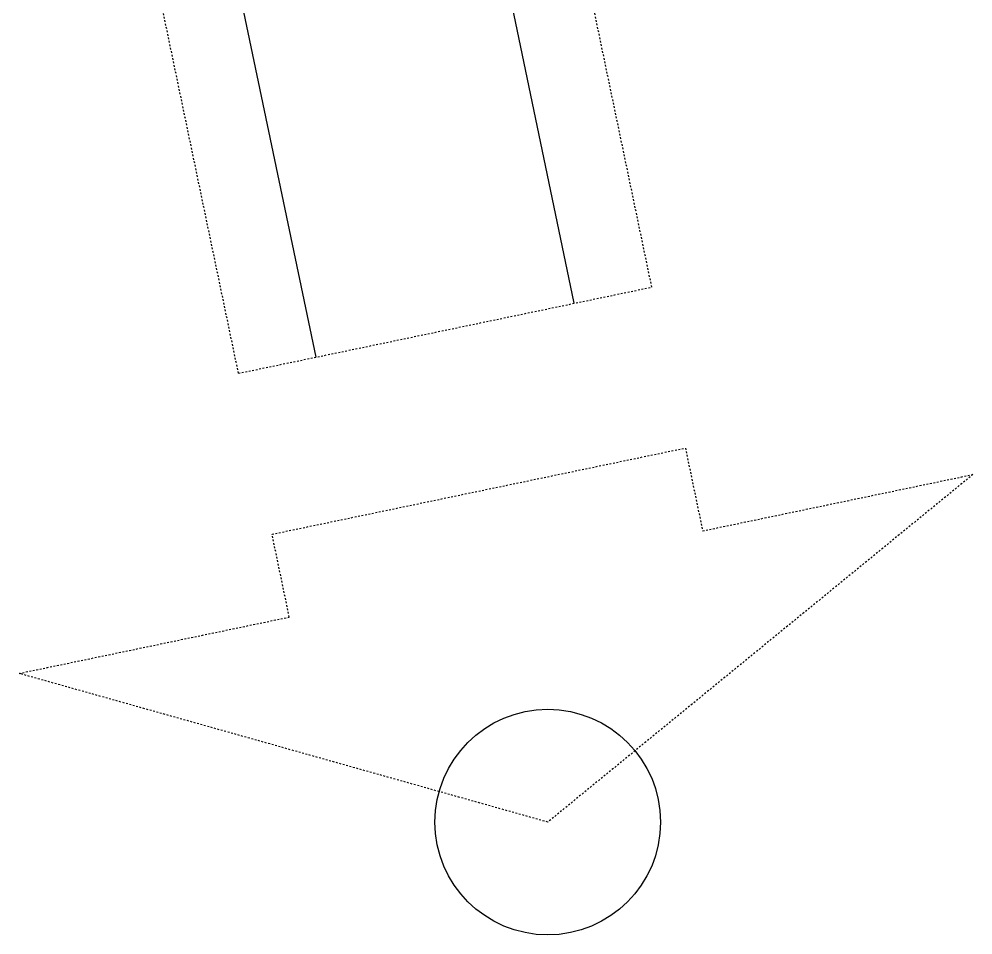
# Model space of a CAD drawing. Header units: millimetres. Extents: x 583747 to 596416, y 2304962 to 2309584.
# Drawn here: x 595559.9 to 595614.1, y 2306956.8 to 2307008.9 of the extents above; entities that cross this region are included whole.
import ezdxf
from ezdxf.xclip import XClip

# ---------------------------------------------------------------- set-up
doc = ezdxf.new("R2010")
doc.units = ezdxf.units.MM
doc.linetypes.add('DASHDOT', pattern=[1, 0.5, -0.25, 0, -0.25])
for name, color, linetype in [('A-PLOT LINE', 6, 'DASHDOT'), ('AFP-KERB-LINE', 2, 'Continuous'), ('KT-Kich thuoc', 159, 'Continuous')]:
    doc.layers.add(name, color=color, linetype=linetype)
doc.layers.add('KT-DV2', color=7, linetype='Continuous', lineweight=15)

# ---------------------------------------------------------------- blocks, each defined once
blk = doc.blocks.new('PLOT')
at = {"layer": 'A-PLOT LINE', "color": 251}
for p, q in [((3567884, 959526), (3540890, 1003100)), ((3547482, 946887), (3519311, 992360))]:
    blk.add_line(p, q, dxfattribs=at)
blk.add_lwpolyline([(3547482, 946887), (3567884, 959526)], dxfattribs=at)
blk.add_lwpolyline([(3547482, 946887), (3567884, 959526)], dxfattribs=at)
blk.add_lwpolyline([(3572726, 928926), (3541596, 926590), (3554936, 934854), (3552402, 938945), (3572804, 951584), (3575339, 947494), (3588679, 955758)], close=True, dxfattribs=at)
blk.add_lwpolyline([(3572726, 928926), (3541596, 926590), (3554936, 934854), (3552402, 938945), (3572804, 951584), (3575339, 947494), (3588679, 955758)], close=True, dxfattribs=at)
blk = doc.blocks.new('DV')
at = {"layer": 'AFP-KERB-LINE'}
for p, q in [((514680, -143013), (503543, -89607)), ((514680, -143013), (503741, -90555)), ((529364, -139951), (519759, -93889))]:
    blk.add_line(p, q, dxfattribs=at)
ref = blk.add_blockref('PLOT', (-3147123, 179596, 0), dxfattribs=dict(rotation=340.0000000045929))
XClip(ref).set_block_clipping_path([(3437700.5976729654, 868981.9081885163), (3912891.8375199828, 1041937.3750337446), (3715693.8178756535, 1583734.481302836), (3240502.5780286361, 1410779.0144576086)])

msp = doc.modelspace()

# ---------------------------------------------------------------- linework, layer by layer
at = {"layer": 'KT-Kich thuoc'}
msp.add_circle((595589.953, 2306963.248), 6.412, dxfattribs=at)

# ---------------------------------------------------------------- block references
at = {"layer": 'KT-DV2', "xscale": 0.001, "yscale": 0.001, "zscale": 0.001}
msp.add_blockref('DV', (595062.1, 2307132.692), dxfattribs=at)

doc.saveas('drawing.dxf')
